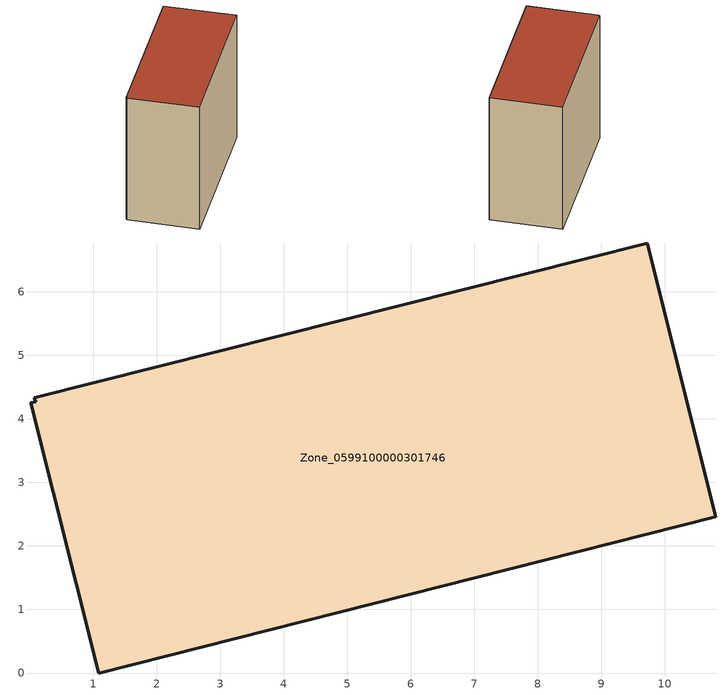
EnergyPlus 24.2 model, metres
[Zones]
Zone_0599100000301746
 floor ground (C_G): 10.8,2.46 1.09,0 0.02,4.25 0.09,4.27 0.07,4.34 9.72,6.77 z0
 wall outside (C_F): 10.8,2.46 9.72,6.77 0.07,4.34 0.09,4.27 0.02,4.25 1.09,0 10.8,2.46 z0:8.62
 roof outside (C_R): 1.09,0 10.8,2.46 9.72,6.77 0.07,4.34 0.09,4.27 0.02,4.25 z8.62
[BUILDING]
Pand.0599100000301746: North Axis=0; Terrain=City; Loads Convergence Tolerance Value=0.04; Temperature Convergence Tolerance Value=0.4; Solar Distribution=FullExterior; Maximum Number of Warmup Days=25; Minimum Number of Warmup Days=1
[Site:Location]
Rotterdam.The.Hague.AP_ZH_NLD Design_Conditions: Latitude=51.96; Longitude=4.45; Time Zone=1; Elevation=-4.5
[SITE:GROUNDTEMPERATURE:BUILDINGSURFACE]
18, 18, 18, 18, 18, 18, 18, 18, 18, 18, 18, 18
[MATERIAL] Thermal Absorptance=0.9; Solar Absorptance=0.7; Visible Absorptance=0.7
Name | Roughness | Thickness | Conductivity | Density | Specific Heat
G.TC.1992-2005 | MediumSmooth | 0.15 | 0.06 | 540 | 1210
F.TC.1992-2005 | Rough | 0.3 | 0.12 | 1920 | 840
R.TC.1992-2005 | MediumRough | 0.2 | 0.08 | 1500 | 1000
[CONSTRUCTION]
C_G: G.TC.1992-2005
C_F: F.TC.1992-2005
C_R: R.TC.1992-2005
[ZONE]
Zone_0599100000301746: Type=1; Multiplier=1; Ceiling Height=Autocalculate; Volume=Autocalculate; Floor Area=autocalculate; Part of Total Floor Area=Yes
[ZONEINFILTRATION:DESIGNFLOWRATE]
Infil_Zone_0599100000301746: Zone or ZoneList or Space or SpaceList=Zone_0599100000301746; Schedule=AlwaysOn; Design Flow Rate Calculation Method=Flow/Area; Flow Rate per Floor Area=0.0015; Constant Term Coefficient=1; Temperature Term Coefficient=0; Velocity Term Coefficient=0; Velocity Squared Term Coefficient=0
[HVACTEMPLATE:ZONE:IDEALLOADSAIRSYSTEM]
Zone_0599100000301746: Maximum Heating Supply Air Temperature=50; Minimum Cooling Supply Air Temperature=13; Maximum Heating Supply Air Humidity Ratio=0.0156; Minimum Cooling Supply Air Humidity Ratio=0.0077; Heating Limit=NoLimit; Cooling Limit=NoLimit; Dehumidification Control Type=ConstantSensibleHeatRatio; Cooling Sensible Heat Ratio=0.7; Dehumidification Setpoint=60; Humidification Control Type=None; Humidification Setpoint=30; Outdoor Air Method=None; Outdoor Air Flow Rate per Person=0.00944; Outdoor Air Flow Rate per Zone Floor Area=0; Outdoor Air Flow Rate per Zone=0; Demand Controlled Ventilation Type=None; Outdoor Air Economizer Type=NoEconomizer; Heat Recovery Type=None; Sensible Heat Recovery Effectiveness=0.7; Latent Heat Recovery Effectiveness=0.65
[ZONECONTROL:THERMOSTAT]
ThermostatControl_Zone_0599100000301746: Zone or ZoneList=Zone_0599100000301746; Control Type Schedule=DualSetpointControlType; Control 1=Thermostat_Zone_0599100000301746; Temperature Difference Between Cutout And Setpoint=0
[THERMOSTATSETPOINT:DUALSETPOINT]
Thermostat_Zone_0599100000301746: Heating Setpoint Temperature Schedule=HeatingSetpoint_Zone_0599100000301746; Cooling Setpoint Temperature Schedule=CoolingSetpoint_Zone_0599100000301746
[SCHEDULE:COMPACT]
HeatingSetpoint_Zone_0599100000301746: Through: 12/31, For: AllDays, Until: 24:00, 21
CoolingSetpoint_Zone_0599100000301746: Through: 12/31, For: AllDays, Until: 24:00, 24
DualSetpointControlType: Through: 12/31, For: AllDays, Until: 24:00, 4
AlwaysOn: Through: 12/31, For: AllDays, Until: 24:00, 1
